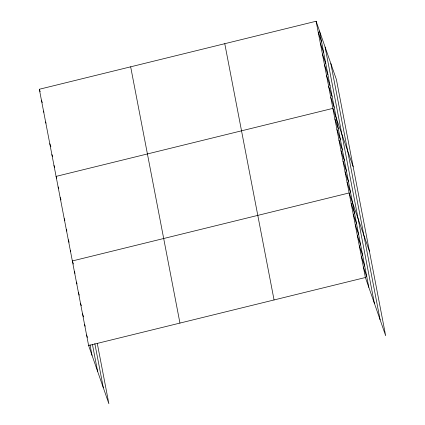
<?xml version="1.0" encoding="UTF-8"?>
<svg xmlns="http://www.w3.org/2000/svg" width="425" height="425" viewBox="0 0 425 425"><rect width="100%" height="100%" fill="white"/><g stroke="black" fill="none" stroke-linecap="round" stroke-linejoin="round"><path stroke-width="0.64" d="M97.288 343.432L108.89 403.75L88.613 345.525L39.328 89.261L316.11 21.25L336.388 79.475L385.672 335.739L365.394 277.509L316.11 21.25M88.613 345.525L365.394 277.509M318.208 32.141L321.624 41.963M320.301 43.031L323.723 52.854M322.394 53.922L325.816 63.745M324.487 64.812L327.909 74.635M326.586 75.703L330.002 85.526M328.679 86.599L332.1 96.422M330.772 97.49L334.193 107.312M353.143 166.605L332.865 108.38L56.084 176.391L56.727 178.234M334.9 118.947L338.321 128.77M336.935 129.519L340.356 139.342M338.964 140.091L342.385 149.913M340.999 150.663L344.42 160.485M343.033 161.234L346.455 171.057M345.063 171.801L348.484 181.624M347.098 182.373L350.519 192.196M369.405 251.17L349.132 192.945L72.351 260.955L73.419 264.026M351.162 203.517L354.583 213.339M353.196 214.088L356.618 223.911M355.231 224.655L358.652 234.478M357.26 235.227L360.682 245.05M359.295 245.799L362.716 255.622M361.33 256.371L364.751 266.193M363.359 266.942L366.78 276.765M39.328 89.261L40.184 91.72M41.422 100.151L42.277 102.611M43.52 111.042L43.945 112.274M45.613 121.938L46.038 123.165M49.805 143.719L50.873 146.79M51.898 154.61L52.535 156.453M53.991 165.5L54.634 167.344M58.119 186.963L58.762 188.801M60.153 197.535L61.009 199.989M64.218 218.673L64.86 220.517M66.252 229.245L66.89 231.088M68.282 239.817L69.137 242.271M70.316 250.389L70.741 251.616M74.38 271.527L75.023 273.371M76.415 282.099L77.058 283.942M78.45 292.671L79.305 295.125M80.479 303.237L81.334 305.697M82.514 313.809L83.582 316.88M84.548 324.381L85.186 326.225M86.578 334.953L87.433 337.408M330.825 63.506L380.109 319.765M325.093 47.047L374.377 303.307M319.531 31.073L368.815 287.332M224.772 43.695L274.056 299.954M130.666 66.821L179.95 323.08M94.833 343.628L103.328 387.775M92.453 344.579L97.596 371.317M89.999 344.776L92.034 355.348"/></g></svg>
